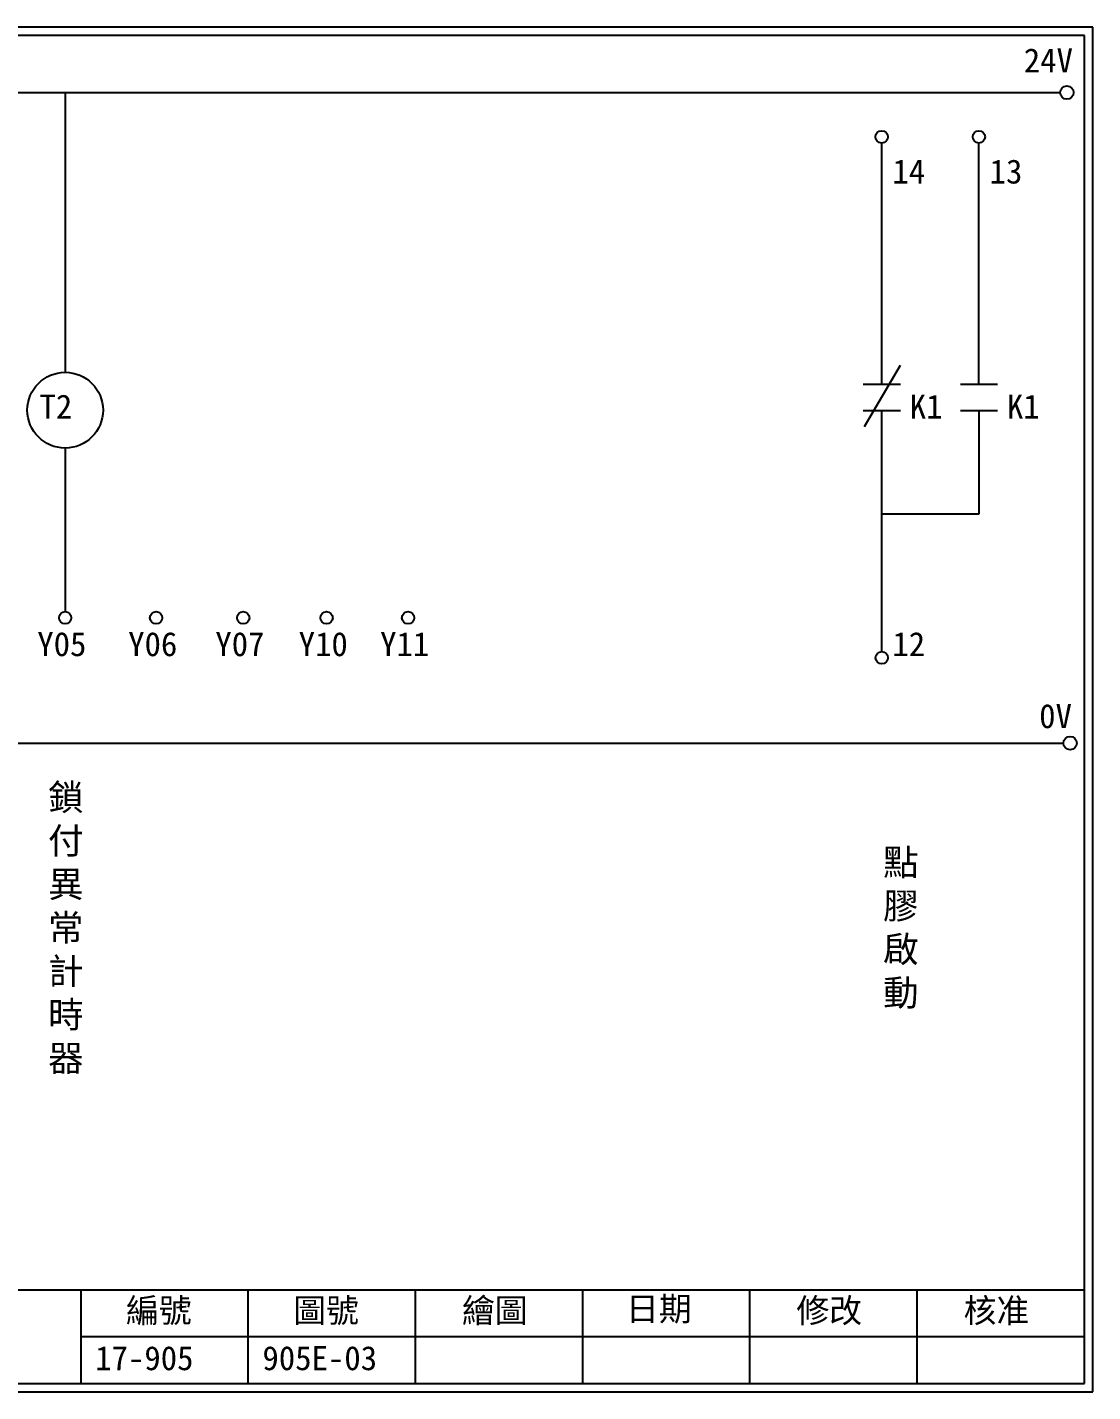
# Model space of a CAD drawing. Extents: x 926 to 1213, y 3 to 207.
# Drawn here: x 1053.5 to 1212.7, y 3 to 207 of the extents above; entities that cross this region are included whole.
import ezdxf

# ---------------------------------------------------------------- set-up
doc = ezdxf.new("R2010")
doc.units = 0
doc.layers.get('0').update_dxf_attribs({"linetype": 'CONTINUOUS'})
doc.layers.add('圖框層', color=7, linetype='CONTINUOUS')
doc.layers.add('標尺寸層', color=3, linetype='CONTINUOUS')
doc.styles.add('CNS', font='romanc.shx', dxfattribs={"bigfont": 'chineset.shx'})
doc.styles.add('STSL', font='kaiu.ttf')

msp = doc.modelspace()

# ---------------------------------------------------------------- linework, layer by layer
at = {"color": 7}
for p, q in [((1181.19, 153.64), (1181.19, 189.66)), ((1195.72, 153.64), (1195.72, 189.66)), ((1181.21, 113.65), (1181.21, 149.67))]:
    msp.add_line(p, q, dxfattribs=at)
for centre in [(1208.88, 197.22), (1209.36, 99.96)]:
    msp.add_circle(centre, 1, dxfattribs=at)
at = {"layer": '圖框層', "color": 7}
for p, q in [((1212.74, 206.97), (925.74, 206.97)), ((1212.74, 3), (1212.74, 206.97)), ((1211.49, 205.72), (926.99, 205.72)), ((1211.49, 4.25), (1211.49, 205.72)), ((926.99, 18.25), (1211.49, 18.25)), ((1061.49, 4.25), (1061.49, 18.25)), ((1086.49, 4.25), (1086.49, 18.25)), ((1111.49, 4.25), (1111.49, 18.25)), ((1136.49, 4.25), (1136.49, 18.25)), ((1161.49, 4.25), (1161.49, 18.25)), ((1186.49, 4.25), (1186.49, 18.25)), ((1061.49, 11.25), (1211.49, 11.25)), ((926.99, 4.25), (1211.49, 4.25)), ((925.74, 3), (1212.74, 3))]:
    msp.add_line(p, q, dxfattribs=at)
at = {"layer": '標尺寸層', "color": 7}
for p, q in [((930.28, 197.22), (1207.88, 197.22)), ((1059.12, 197.22), (1059.12, 155.39)), ((1183.98, 156.39), (1178.59, 147.22)), ((1178.43, 153.64), (1184, 153.64)), ((1192.96, 153.64), (1198.53, 153.64)), ((1178.43, 149.67), (1184, 149.67)), ((1192.96, 149.67), (1198.53, 149.67)), ((1195.74, 149.67), (1195.74, 134.19)), ((1059.12, 144.07), (1059.12, 119.62)), ((1195.74, 134.19), (1181.21, 134.19)), ((930.49, 99.96), (1208.36, 99.96))]:
    msp.add_line(p, q, dxfattribs=at)
for centre, radius in [((1181.19, 190.58), 0.92), ((1195.72, 190.58), 0.92), ((1059.12, 149.73), 5.66), ((1059.12, 118.7), 0.92), ((1072.72, 118.7), 0.92), ((1085.74, 118.7), 0.92), ((1098.2, 118.7), 0.92), ((1110.38, 118.7), 0.92), ((1181.21, 112.73), 0.92)]:
    msp.add_circle(centre, radius, dxfattribs=at)

# ---------------------------------------------------------------- texts
at = {"layer": '圖框層', "color": 7, "style": 'STSL'}
for s, p in [('24V', (1202.44, 200.22)), ('14', (1182.79, 183.61)), ('13', (1197.33, 183.61)), ('T2', (1055.28, 148.47)), ('K1', (1185.39, 148.47)), ('K1', (1199.92, 148.47)), ('Y05', (1054.95, 112.96)), ('Y06', (1068.54, 112.96)), ('Y07', (1081.57, 112.96)), ('Y10', (1094.03, 112.96)), ('Y11', (1106.21, 112.96)), ('12', (1182.79, 112.96)), ('0V', (1204.74, 102.2)), ('編號', (1068.21, 13.34)), ('圖號', (1093.21, 13.34)), ('繪圖', (1118.44, 13.34)), ('日期', (1142.96, 13.59)), ('修改', (1168.44, 13.34)), ('核准', (1193.44, 13.34)), ('17-905', (1063.61, 6.22)), ('905E-03', (1088.61, 6.22))]:
    msp.add_text(s, height=3.6, dxfattribs=at).set_placement(p)
at = {"layer": '標尺寸層', "color": 7, "char_height": 3.9, "width": 2.8481, "attachment_point": 5, "style": 'CNS'}
for s, insert in [('{\\fDFKai-SB|b0|i0|c136|p65;鎖付異常計時器}', (1059.22, 72.16)), ('{\\fDFKai-SB|b0|i0|c136|p65;點膠啟動}', (1184.06, 72.16))]:
    msp.add_mtext(s, dxfattribs=dict(at, insert=insert))

doc.saveas('drawing.dxf')
